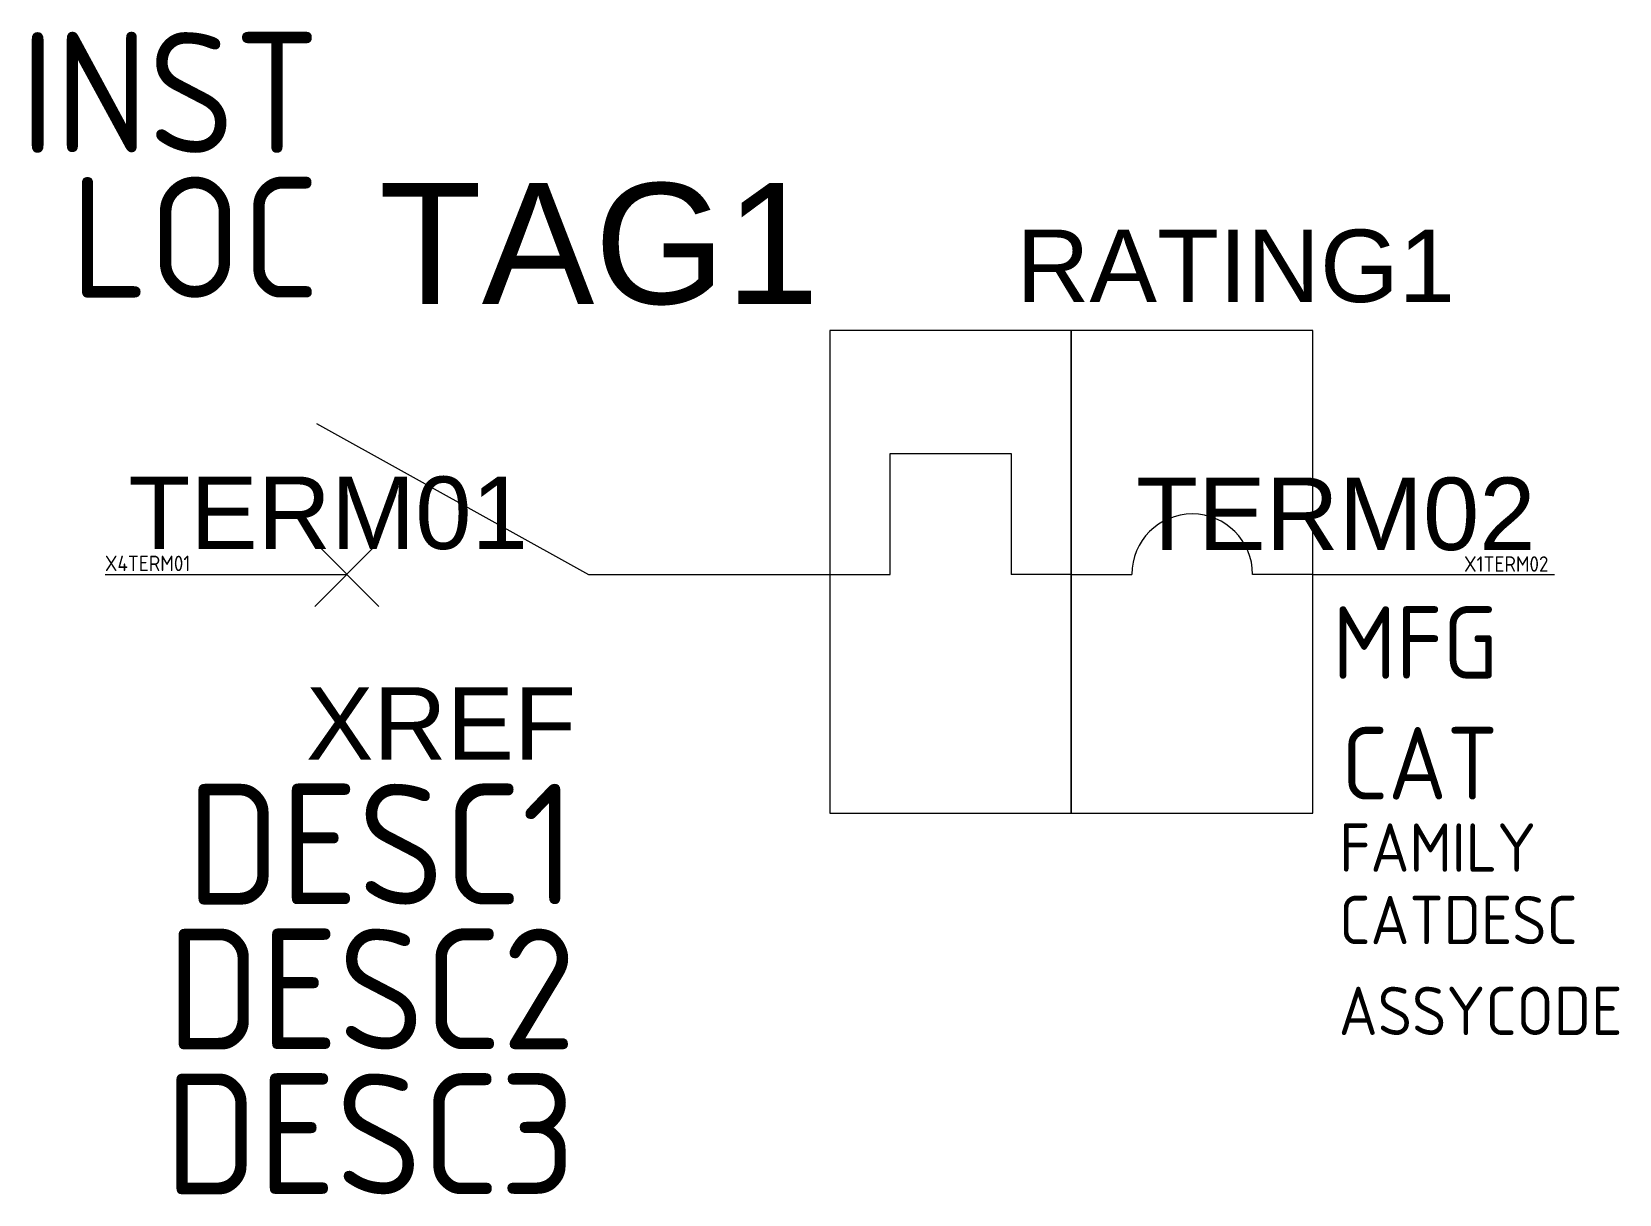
# Model space of a CAD drawing. Header units: millimetres. Extents: x -41.5 to -8.7, y -17.8 to 6.2.
import ezdxf
from ezdxf.enums import TextEntityAlignment as Align

# ---------------------------------------------------------------- set-up
doc = ezdxf.new("R2010")
doc.units = ezdxf.units.MM
doc.styles.get("Standard").update_dxf_attribs({"font": 'ARIAL.TTF'})
doc.styles.add('WD_IEC', font='ISOCP2.shx', dxfattribs={"width": 0.9, "height": 4})

msp = doc.modelspace()

# ---------------------------------------------------------------- linework, layer by layer
for p, q in [((-35.625, -1.875), (-30, -5)), ((-23.75, -5), (-23.75, -2.5)), ((-23.75, -2.5), (-21.25, -2.5)), ((-21.25, -2.5), (-21.25, -5)), ((-34.337, -5.663), (-35.663, -4.337)), ((-35.663, -5.663), (-34.337, -4.337)), ((-40, -5), (-35, -5)), ((-30, -5), (-25, -5)), ((-25, -5), (-23.75, -5)), ((-20, -5), (-21.25, -5)), ((-20, -5), (-18.75, -5)), ((-15, -5), (-16.25, -5)), ((-15, -5), (-10, -5))]:
    msp.add_line(p, q)
for points in [[(-25.003, -9.948), (-20.003, -9.948), (-20.003, 0.052), (-25.003, 0.052)], [(-20.003, -9.948), (-15.003, -9.948), (-15.003, 0.052), (-20.003, 0.052)]]:
    msp.add_lwpolyline(points, close=True)
msp.add_arc((-17.5, -5), 1.25, 0, 180)

# ---------------------------------------------------------------- texts
at = {"style": 'WD_IEC', "flags": 1}
for tag, height, p in [('INST', 2.5, (-35.563, 3.729)), ('LOC', 2.5, (-35.563, 0.729)), ('X1TERM02', 0.32, (-10.126, -4.946)), ('MFG', 1.5, (-11.17, -7.162)), ('CAT', 1.5, (-11.17, -9.662)), ('DESC1', 2.5, (-30.257, -11.838)), ('DESC2', 2.5, (-30.257, -14.838)), ('DESC3', 2.5, (-30.257, -17.838))]:
    msp.add_attdef(tag, text='', height=height, dxfattribs=at).set_placement(p, align=Align.RIGHT)
for tag, p, s, height in [('TAG1', (-34.339, 0.601), 'Q', 2.5), ('TERM01', (-39.519, -4.475), '1', 1.5)]:
    msp.add_attdef(tag, p, s, height=height)
for tag, text, p in [('RATING1', '', (-12.059, 0.639)), ('TERM02', '2', (-10.393, -4.496))]:
    msp.add_attdef(tag, text=text, height=1.5).set_placement(p, align=Align.RIGHT)
for tag, p, s, height in [('X4TERM01', (-40.006, -4.933), '', 0.32), ('FAMILY', (-14.456, -11.158), 'CB_ACKO', 1), ('CATDESC', (-14.456, -12.658), '', 1), ('ASSYCODE', (-14.468, -14.54), '', 1)]:
    msp.add_attdef(tag, p, s, height=height, dxfattribs=at)
at = {"lineweight": 15, "flags": 1}
msp.add_attdef('XREF', text='', height=1.5, dxfattribs=at).set_placement((-30.257, -8.838), align=Align.RIGHT)

doc.saveas('drawing.dxf')
